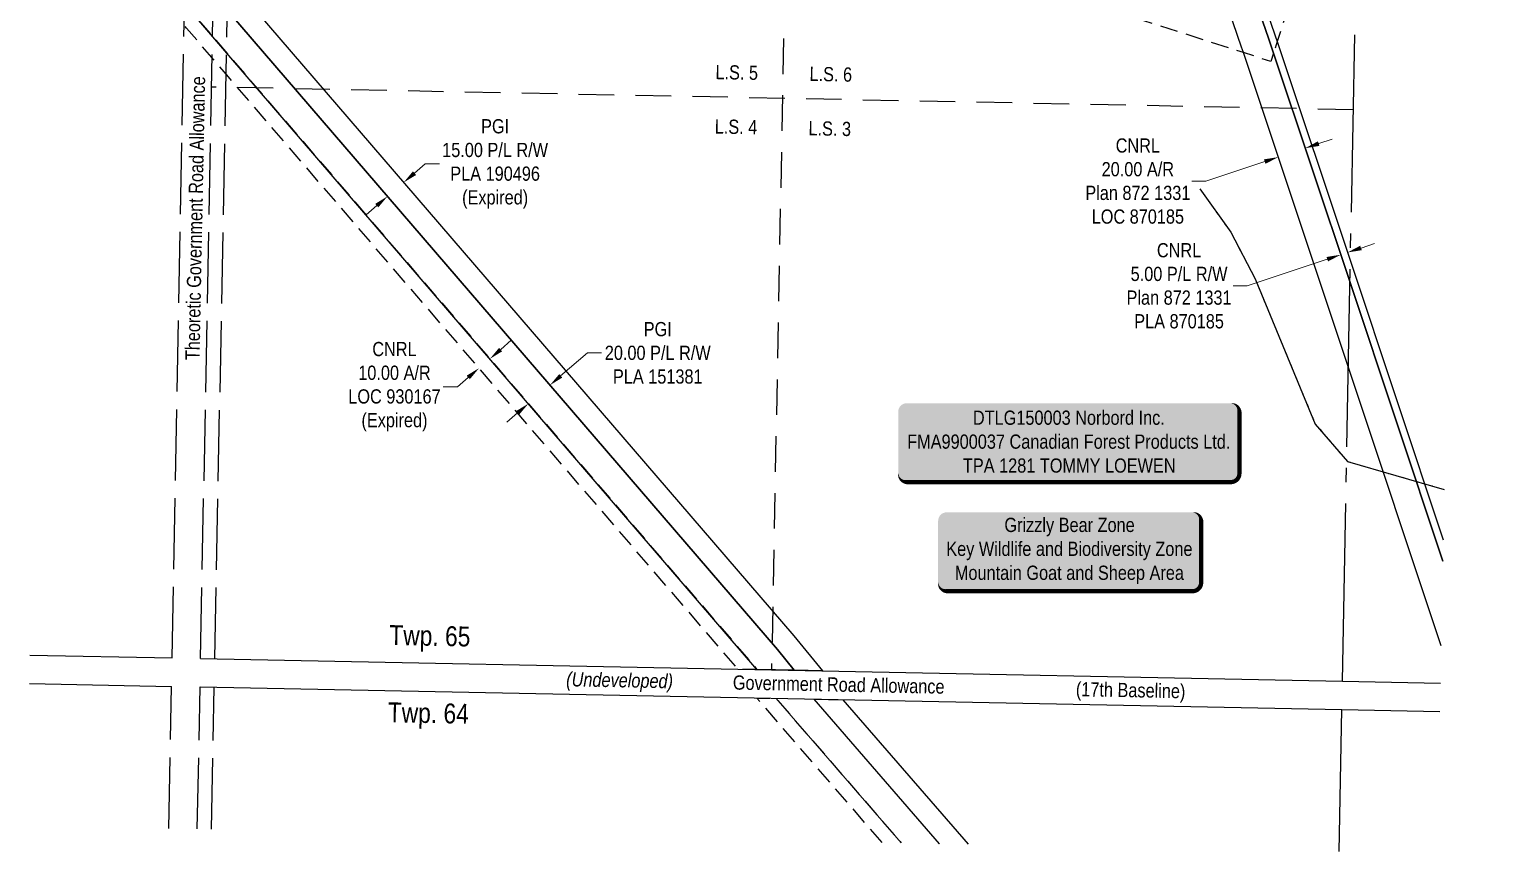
# Model space of a CAD drawing. Extents: x 409289 to 413533, y 6049756 to 6053361.
# Drawn here: x 412479 to 413513, y 6049756 to 6050335 of the extents above; entities that cross this region are included whole.
import ezdxf
from ezdxf.enums import TextEntityAlignment as Align

# ---------------------------------------------------------------- set-up
doc = ezdxf.new("R2010")
doc.units = 0
doc.header["$LTSCALE"] = 5
doc.header["$PDSIZE"] = 50
for name, pattern in [('foc-ACCESSROAD', [3.75, 2.5, -1.25]), ('foc-LSD', [8, 5, -3]), ('foc-QUARTERLINE', [33, 25, -3, 2, -3]), ('foc-UNSURVEYED', [12.5, 10, -2.5]), ('foc-WHEELTRACKS', [2, 0.4, -1.6])]:
    doc.linetypes.add(name, pattern=pattern)
doc.layers.get('Defpoints').update_dxf_attribs({"color": 9})
for name, color, linetype in [('AS-WILDLIFE-BLOCK', 131, 'Continuous'), ('D-TXT', 6, 'Continuous'), ('F-AR', 190, 'foc-ACCESSROAD'), ('F-RW', 190, 'Continuous'), ('F-WS', 190, 'foc-ACCESSROAD'), ('L-QSEC', 8, 'foc-QUARTERLINE'), ('L-ROAD-T', 7, 'Continuous'), ('L-SEC', 7, 'Continuous'), ('L-SECTION-LSD', 7, 'foc-LSD'), ('L-USEC', 7, 'foc-UNSURVEYED'), ('T-WATER-P3', 160, 'foc-WHEELTRACKS')]:
    doc.layers.add(name, color=color, linetype=linetype)
for name, color, linetype, lineweight in [('F-AR-T', 190, 'Continuous', 9), ('F-FLOWLINE-T', 190, 'Continuous', 9), ('F-RW-T', 190, 'Continuous', 9), ('T-TEXT', 48, 'Continuous', 18)]:
    doc.layers.add(name, color=color, linetype=linetype, lineweight=lineweight)
doc.styles.add('100L', font='ARIALN.TTF', dxfattribs={"height": 11})
doc.styles.add('80', font='ARIALN.TTF', dxfattribs={"height": 10})
doc.styles.add('80CG', font='ARIALN.TTF', dxfattribs={"height": 10})
doc.styles.add('80L', font='ARIALN.TTF', dxfattribs={"height": 10})
doc.styles.add('80LS', font='ARIALNI.TTF', dxfattribs={"height": 10})
doc.styles.add('foc-LtypeFont', font='ARIALN.TTF', dxfattribs={"height": 7.35})
doc.linetypes.add('foc-TOPO-flowdirection-NOLINE', pattern='A,0,[">",foc-LtypeFont,S=0.3,R=0,X=0,Y=-0.945],-20,[">",foc-LtypeFont,S=0.3,R=0,X=0,Y=-0.945],0', length=20)
doc.dimstyles.new('Compass 5 000', dxfattribs={"dimscale": 5, "dimtxt": 9, "dimasz": 2, "dimexe": 0.2, "dimexo": 0.0625, "dimgap": 0.5, "dimtad": 0, "dimtih": 1, "dimtoh": 1, "dimzin": 0, "dimdsep": 46, "dimtxsty": '80CG', "dimcen": 0.1, "dimse1": 1, "dimse2": 1, "dimclrd": 256, "dimclrt": 256, "dimaunit": 1, "dimadec": 4, "dimazin": 0, "dimtfac": 0.06, "dimtofl": 0, "dimtmove": 0, "dimatfit": 1, "dimfxl": 0.2, "dimtolj": 1, "dimtzin": 0, "dimlwd": -1, "dimarcsym": 0})

# ---------------------------------------------------------------- blocks, each defined once
blk = doc.blocks.new('*D446')
at = {"layer": 'Defpoints', "color": 0, "transparency": 16777216}
for p in [(412732.9, 6050238.5), (412721.6, 6050228.8), (412742.6, 6050227.3)]:
    blk.add_point(p, dxfattribs=at)
at = {"layer": 'F-AR-T', "transparency": 16777216}
for p, q in [((412750.2, 6050233.8), (412757.8, 6050240.3)), ((412757.8, 6050240.3), (412767.8, 6050240.3)), ((412723.7, 6050211), (412716.1, 6050204.5))]:
    blk.add_line(p, q, dxfattribs=at)
for points in [[(412749.1, 6050235.1), (412751.3, 6050232.5), (412742.6, 6050227.3)], [(412722.6, 6050212.2), (412724.7, 6050209.7), (412731.2, 6050217.5)]]:
    blk.add_solid(points, dxfattribs=at)
at = {"layer": 'F-AR-T', "transparency": 16777216, "insert": (412806.9, 6050240.3), "char_height": 10, "attachment_point": 5, "style": '80CG'}
blk.add_mtext('\\A1;PGI\\P15.00 P/L R/W\\PPLA 190496\\P(Expired)', dxfattribs=at)
blk = doc.blocks.new('*D447')
at = {"layer": 'Defpoints', "color": 0, "transparency": 16777216}
for p in [(412804.5, 6050132.3), (412789.3, 6050119.2), (412845.5, 6050084.6)]:
    blk.add_point(p, dxfattribs=at)
at = {"layer": 'F-RW-T', "transparency": 16777216}
for p, q in [((412853, 6050091.1), (412871.8, 6050107.3)), ((412871.8, 6050107.3), (412881.8, 6050107.3)), ((412822.7, 6050065.1), (412815.1, 6050058.6))]:
    blk.add_line(p, q, dxfattribs=at)
for points in [[(412852, 6050092.4), (412854.1, 6050089.9), (412845.5, 6050084.6)], [(412821.6, 6050066.3), (412823.8, 6050063.8), (412830.3, 6050071.6)]]:
    blk.add_solid(points, dxfattribs=at)
at = {"layer": 'F-RW-T', "transparency": 16777216, "insert": (412921.3, 6050107.3), "char_height": 10, "attachment_point": 5, "style": '80CG'}
blk.add_mtext('\\A1;PGI\\P20.00 P/L R/W\\PPLA 151381', dxfattribs=at)
blk = doc.blocks.new('*D448')
at = {"layer": 'Defpoints', "color": 0, "transparency": 16777216}
for p in [(412803.2, 6050103.1), (412835.4, 6050065.6), (412827.8, 6050059.1)]:
    blk.add_point(p, dxfattribs=at)
at = {"layer": 'F-AR-T', "transparency": 16777216}
for p, q in [((412810.8, 6050109.6), (412818.3, 6050116.2)), ((412788, 6050090.1), (412780.4, 6050083.5)), ((412780.4, 6050083.5), (412770.4, 6050083.5))]:
    blk.add_line(p, q, dxfattribs=at)
for points in [[(412809.7, 6050110.9), (412811.8, 6050108.4), (412803.2, 6050103.1)], [(412786.9, 6050091.3), (412789.1, 6050088.8), (412795.6, 6050096.6)]]:
    blk.add_solid(points, dxfattribs=at)
at = {"layer": 'F-AR-T', "transparency": 16777216, "insert": (412736.1, 6050083.5), "char_height": 10, "attachment_point": 5, "style": '80CG'}
blk.add_mtext('\\A1;CNRL\\P10.00 A/R\\PLOC 930167\\P(Expired)', dxfattribs=at)
blk = doc.blocks.new('*D449')
at = {"layer": 'Defpoints', "color": 0, "transparency": 16777216}
for p in [(413357.8, 6050245.1), (413365.2, 6050222.7), (413384.2, 6050229)]:
    blk.add_point(p, dxfattribs=at)
at = {"layer": 'F-AR-T', "transparency": 16777216}
for p, q in [((413386.2, 6050254.6), (413395.7, 6050257.8)), ((413348.3, 6050242), (413306.9, 6050228.2)), ((413306.9, 6050228.2), (413296.9, 6050228.2))]:
    blk.add_line(p, q, dxfattribs=at)
for points in [[(413385.7, 6050256.2), (413386.7, 6050253), (413376.7, 6050251.4)], [(413347.7, 6050243.5), (413348.8, 6050240.4), (413357.8, 6050245.1)]]:
    blk.add_solid(points, dxfattribs=at)
at = {"layer": 'F-AR-T', "transparency": 16777216, "insert": (413259, 6050228.2), "char_height": 10, "attachment_point": 5, "style": '80CG'}
blk.add_mtext('\\A1;CNRL\\P20.00 A/R\\PPlan 872 1331\\PLOC 870185', dxfattribs=at)
blk = doc.blocks.new('*D450')
at = {"layer": 'Defpoints', "color": 0, "transparency": 16777216}
for p in [(413393.2, 6050202), (413398, 6050203.5), (413401.7, 6050176.4)]:
    blk.add_point(p, dxfattribs=at)
at = {"layer": 'F-AR-T', "transparency": 16777216}
for p, q in [((413416, 6050181.1), (413425.4, 6050184.3)), ((413392.2, 6050173.2), (413336, 6050154.5)), ((413336, 6050154.5), (413326, 6050154.5))]:
    blk.add_line(p, q, dxfattribs=at)
for points in [[(413415.4, 6050182.7), (413416.5, 6050179.6), (413406.5, 6050178)], [(413391.7, 6050174.8), (413392.8, 6050171.7), (413401.7, 6050176.4)]]:
    blk.add_solid(points, dxfattribs=at)
at = {"layer": 'F-AR-T', "transparency": 16777216, "insert": (413288, 6050154.5), "char_height": 10, "attachment_point": 5, "style": '80CG'}
blk.add_mtext('\\A1;CNRL\\P5.00 P/L R/W\\PPlan 872 1331\\PPLA 870185', dxfattribs=at)
blk = doc.blocks.new('*U436')
h = blk.add_hatch(color=255)
edge = h.paths.add_edge_path()
edge.add_line((-114, -28.5), (114, -28.5))
edge.add_arc((114, -22.5), 6, 270, 360)
edge.add_line((120, -22.5), (120, 21))
edge.add_arc((114, 21), 6, 0, 90)
edge.add_line((114, 27), (-114, 27))
edge.add_arc((-114, 21), 6, 90, 180)
edge.add_line((-120, 21), (-120, -22.5))
edge.add_arc((-114, -22.5), 6, 180, 270)
at = {"color": 44, "flags": 128}
blk.add_lwpolyline([(-114, -28.5, 3, 3, 0), (114, -28.5, 3, 3, 0.414214), (120, -22.5, 3, 3, 0), (120, 21, 3, 0, 0.414214), (114, 27, 0, 0, 0), (-114, 27, 0, 0, 0.414214), (-120, 21, 0, 0, 0), (-120, -22.5, 0, 3, 0.414214)], format="xyseb", close=True, dxfattribs=at)
at = {"color": 44, "style": '80'}
blk.add_attdef('ENTER_TEXT_001', (-36, -5), '', height=10, dxfattribs=at)
blk = doc.blocks.new('*U491')
h = blk.add_hatch(color=255)
edge = h.paths.add_edge_path()
edge.add_line((-86.5, -28.5), (86.5, -28.5))
edge.add_arc((86.5, -22.5), 6, 270, 360)
edge.add_line((92.5, -22.5), (92.5, 21))
edge.add_arc((86.5, 21), 6, 0, 90)
edge.add_line((86.5, 27), (-86.5, 27))
edge.add_arc((-86.5, 21), 6, 90, 180)
edge.add_line((-92.5, 21), (-92.5, -22.5))
edge.add_arc((-86.5, -22.5), 6, 180, 270)
at = {"color": 131, "flags": 128}
blk.add_lwpolyline([(-86.5, -28.5, 3, 3, 0), (86.5, -28.5, 3, 3, 0.414214), (92.5, -22.5, 3, 3, 0), (92.5, 21, 3, 0, 0.414214), (86.5, 27, 0, 0, 0), (-86.5, 27, 0, 0, 0.414214), (-92.5, 21, 0, 0, 0), (-92.5, -22.5, 0, 3, 0.414214)], format="xyseb", close=True, dxfattribs=at)
at = {"color": 131, "style": '80'}
blk.add_attdef('ENTER_TEXT_001', (-36, -5), '', height=10, dxfattribs=at)

msp = doc.modelspace()

# ---------------------------------------------------------------- linework, layer by layer
at = {"layer": 'F-AR', "flags": 128}
msp.add_lwpolyline([(413079.099, 6049762.69), (412991.026, 6049864.4), (413004.484, 6049864.132), (413092.558, 6049762.422)], dxfattribs=at)
at = {"layer": 'F-FLOWLINE-T'}
msp.add_lwpolyline([(413092.564, 6049762.422), (413004.484, 6049864.132), (413031.403, 6049863.596), (413119.482, 6049761.887)], dxfattribs=at)
at = {"layer": 'F-RW'}
for points in [[(413472.395, 6049901.083), (413407.101, 6050097.035), (413333.262, 6050318.622), (413332.013, 6050322.372), (413314.297, 6050374.147), (413311.595, 6050381.822), (413293.189, 6050435.418), (413386.565, 6050418.735), (413413.141, 6050413.986), (413512.776, 6050396.187)], [(413512.39, 6050375.949), (413412.755, 6050393.75), (413380.414, 6050399.528), (413323.14, 6050409.761), (413334.285, 6050377.316), (413336.917, 6050369.661), (413350.946, 6050328.794), (413354.424, 6050318.358), (413408.241, 6050156.849), (413473.582, 6049960.759)], [(413119.477, 6049761.887), (413031.403, 6049863.597), (413051.59, 6049863.195), (413139.676, 6049761.485)]]:
    msp.add_lwpolyline(points, dxfattribs=at)
at = {"layer": 'F-RW', "flags": 128}
for points in [[(413473.582, 6049960.759), (413408.241, 6050156.849), (413354.424, 6050318.358), (413350.946, 6050328.794), (413336.917, 6050369.661), (413334.285, 6050377.316), (413323.14, 6050409.761), (413380.414, 6050399.528), (413412.755, 6050393.75), (413512.39, 6050375.949)], [(413512.294, 6050370.887), (413412.659, 6050388.688), (413378.876, 6050394.725), (413367.244, 6050396.802), (413330.63, 6050403.344), (413339.96, 6050376.192), (413342.592, 6050368.54), (413355.682, 6050330.397), (413357.007, 6050326.423), (413408.526, 6050171.81), (413473.879, 6049975.683)]]:
    msp.add_lwpolyline(points, dxfattribs=at)
at = {"layer": 'F-WS', "flags": 128}
msp.add_lwpolyline([(413354.424, 6050318.358), (413352.533, 6050312.452), (413333.262, 6050318.622), (413219.264, 6050355.125), (413249.835, 6050450.601), (413252.107, 6050457.696), (413254.704, 6050465.806), (413261.936, 6050488.393), (413395.205, 6050445.722), (413386.565, 6050418.735), (413380.414, 6050399.528), (413378.876, 6050394.725), (413375.804, 6050385.168), (413368.242, 6050361.488), (413357.007, 6050326.423), (413354.424, 6050318.358)], close=True, dxfattribs=at)
at = {"layer": 'L-QSEC'}
for p, q in [((413402.895, 6049876.337), (413417.448, 6050640.559)), ((413400.61, 6049756.296), (413402.512, 6049856.233))]:
    msp.add_line(p, q, dxfattribs=at)
at = {"layer": 'L-SEC'}
for p, q in [((412479.671, 6049894.594), (412579.621, 6049892.606)), ((412599.711, 6049892.311), (413402.912, 6049876.337)), ((412479.287, 6049874.594), (412579.224, 6049872.607)), ((412599.324, 6049872.207), (413402.512, 6049856.233)), ((413402.911, 6049876.337), (413471.876, 6049874.967)), ((413402.512, 6049856.233), (413471.476, 6049854.863))]:
    msp.add_line(p, q, dxfattribs=at)
at = {"layer": 'L-SECTION-LSD', "flags": 128}
for points in [[(413016.696, 6050688.51), (413001.303, 6049884.324)], [(413410.552, 6050278.435), (412607.447, 6050294.399)]]:
    msp.add_lwpolyline(points, dxfattribs=at)
at = {"layer": 'L-USEC'}
for p, q in [((412579.608, 6049892.606), (412595.079, 6050696.885)), ((412599.714, 6049892.311), (412615.183, 6050696.499)), ((412609.766, 6049892.111), (412625.235, 6050696.305)), ((412577.303, 6049772.669), (412579.224, 6049872.607)), ((412597.407, 6049772.27), (412599.328, 6049872.22)), ((412607.459, 6049772.07), (412609.38, 6049872.027))]:
    msp.add_line(p, q, dxfattribs=at)
at = {"layer": 'T-WATER-P3', "flags": 128}
msp.add_lwpolyline([(413302.525, 6050222.716), (413324.374, 6050192.31), (413341.449, 6050159.381), (413383.831, 6050057.25), (413406.386, 6050030.937), (413474.585, 6050011.214)], dxfattribs=at)
at = {"layer": 'T-WATER-P3', "linetype": 'foc-TOPO-flowdirection-NOLINE', "flags": 128}
msp.add_lwpolyline([(413302.525, 6050222.716), (413324.374, 6050192.31), (413341.449, 6050159.381), (413383.831, 6050057.25), (413406.386, 6050030.937), (413474.585, 6050011.214)], dxfattribs=at)

# ---------------------------------------------------------------- block references
ref = msp.add_blockref('*U436', (413210.425, 6050044.871))
ref.add_attrib('ENTER_TEXT_001', 'DTLG150003 Norbord Inc.', (413142.986, 6050056.711), dxfattribs={"color": 44, "height": 10, "style": '80'})
ref.add_attrib('ENTER_TEXT_002', 'FMA9900037 Canadian Forest Products Ltd.', (413096.759, 6050039.867), dxfattribs={"color": 44, "height": 10, "style": '80'})
ref.add_attrib('ENTER_TEXT_003', 'TPA 1281 TOMMY LOEWEN', (413135.957, 6050023.023), dxfattribs={"color": 44, "height": 10, "style": '80'})
at = {"layer": 'AS-WILDLIFE-BLOCK'}
ref = msp.add_blockref('*U491', (413211.035, 6049968.112), dxfattribs=at)
ref.add_attrib('ENTER_TEXT_001', 'Grizzly Bear Zone', (413165.125, 6049981.252), dxfattribs={"layer": '0', "color": 131, "height": 10, "style": '80'})
ref.add_attrib('ENTER_TEXT_002', 'Key Wildlife and Biodiversity Zone', (413124.262, 6049964.415), dxfattribs={"layer": '0', "color": 131, "height": 10, "style": '80'})
ref.add_attrib('ENTER_TEXT_003', 'Mountain Goat and Sheep Area', (413130.288, 6049947.571), dxfattribs={"layer": '0', "color": 131, "height": 10, "style": '80'})

# ---------------------------------------------------------------- texts
at = {"layer": 'D-TXT', "color": 3, "char_height": 13.9938, "attachment_point": 1, "rotation": 358.860633, "style": '80L'}
for s, width, insert in [('Twp. 65', 56.4971, (412732.646, 6049915.756)), ('Twp. 64', 56.37301, (412731.565, 6049861.396))]:
    msp.add_mtext_dynamic_manual_height_columns(s, width=width, gutter_width=47.479, heights=[0], dxfattribs=dict(at, insert=insert))
at = {"layer": 'L-ROAD-T', "style": '80L'}
for s, rotation, p in [('Theoretic Government Road Allowance', 88.856077, (412595.954, 6050202.1)), ('Government Road Allowance', 358.860633, (413048.572, 6049873.9)), ('(17th Baseline)', 358.860633, (413253.939, 6049869.951))]:
    msp.add_text(s, height=9.9956, rotation=rotation, dxfattribs=at).set_placement(p, align=Align.MIDDLE_CENTER)
at = {"layer": 'T-TEXT', "style": '80LS'}
msp.add_text('(Undeveloped)', height=9.9956, rotation=358.860633, dxfattribs=at).set_placement((412894.483, 6049876.965), align=Align.MIDDLE_CENTER)

# ---------------------------------------------------------------- dimensions: what is measured, and where the dimension line sits
at = {"layer": 'F-AR-T'}
for base, p1, p2, angle, text, picture, middle in [((412742.61, 6050227.274), (412721.553, 6050228.761), (412732.927, 6050238.538), 40.684564, 'PGI\\P15.00 P/L R/W\\PPLA 190496\\P(Expired)', '*D446', (412806.862, 6050240.312)), ((413357.756, 6050245.116), (413384.187, 6050229.036), (413365.22, 6050222.716), 198.429404, 'CNRL\\P20.00 A/R\\PPlan 872 1331\\PLOC 870185', '*D449', (413258.99, 6050228.182)), ((413401.729, 6050176.393), (413397.956, 6050203.532), (413393.212, 6050201.952), 198.428831, 'CNRL\\P5.00 P/L R/W\\PPlan 872 1331\\PPLA 870185', '*D450', (413288.047, 6050154.489)), ((412803.18, 6050103.121), (412827.802, 6050059.062), (412835.423, 6050065.613), 40.683379, 'CNRL\\P10.00 A/R\\PLOC 930167\\P(Expired)', '*D448', (412736.091, 6050083.533))]:
    dim = msp.add_linear_dim(base=base, p1=p1, p2=p2, angle=angle, text=text, dimstyle='Compass 5 000', dxfattribs=at)
    dim.commit()
    dim.dimension.update_dxf_attribs({"geometry": picture, "text_midpoint": middle, "dimtype": 161})
at = {"layer": 'F-RW-T'}
dim = msp.add_linear_dim(base=(412845.457, 6050084.629), p1=(412789.319, 6050119.245), p2=(412804.488, 6050132.285), angle=40.684525, text='PGI\\P20.00 P/L R/W\\PPLA 151381', dimstyle='Compass 5 000', dxfattribs=at)
dim.commit()
dim.dimension.update_dxf_attribs({"geometry": '*D447', "text_midpoint": (412921.34, 6050107.276), "dimtype": 161})

# ---------------------------------------------------------------- next in the draw order: texts
at = {"layer": 'L-SECTION-LSD', "char_height": 9.9956, "attachment_point": 1, "rotation": 358.903435, "style": '100L', "bg_fill": 3, "box_fill_scale": 1.5, "bg_fill_color": 256, "bg_fill_transparency": 0}
for s, width, insert in [('\\pi1.7578;L.S. 5', 30.38775, (412960.254, 6050310.018)), ('L.S. 6', 30.46971, (413028.171, 6050308.718)), ('\\pi1.98513;L.S. 4', 30.52645, (412959.521, 6050271.757)), ('L.S. 3', 30.36254, (413027.438, 6050270.457))]:
    msp.add_mtext_dynamic_manual_height_columns(s, width=width, gutter_width=54.976, heights=[0], dxfattribs=dict(at, insert=insert))

# ---------------------------------------------------------------- next in the draw order: linework, layer by layer
at = {"layer": 'F-AR', "flags": 128}
msp.add_lwpolyline([(412549.348, 6050398.398), (412590.055, 6050351.045), (412619.563, 6050316.721), (412991.09, 6049884.527), (412977.633, 6049884.795), (412619.272, 6050301.599), (412589.764, 6050335.917), (412549.056, 6050383.262)], dxfattribs=at)
at = {"layer": 'F-RW'}
for points in [[(412550.337, 6050449.832), (412559.055, 6050440.187), (412575.988, 6050421.097), (412631.515, 6050356.505), (413016.933, 6049908.17), (413037.086, 6049883.634), (413017.339, 6049884.005), (413005.442, 6049898.527), (412620.14, 6050346.727), (412564.689, 6050411.23), (412549.915, 6050427.887)], [(412549.916, 6050427.928), (412557.448, 6050419.592), (412557.997, 6050418.985), (412558.516, 6050418.411), (412564.13, 6050411.88), (412564.689, 6050411.23), (412590.633, 6050381.051), (412620.14, 6050346.727), (413005.442, 6049898.527), (413017.339, 6049884.005), (412991.09, 6049884.527), (412619.563, 6050316.721), (412590.056, 6050351.046), (412549.348, 6050398.398)]]:
    msp.add_lwpolyline(points, dxfattribs=at)

doc.saveas('drawing.dxf')
